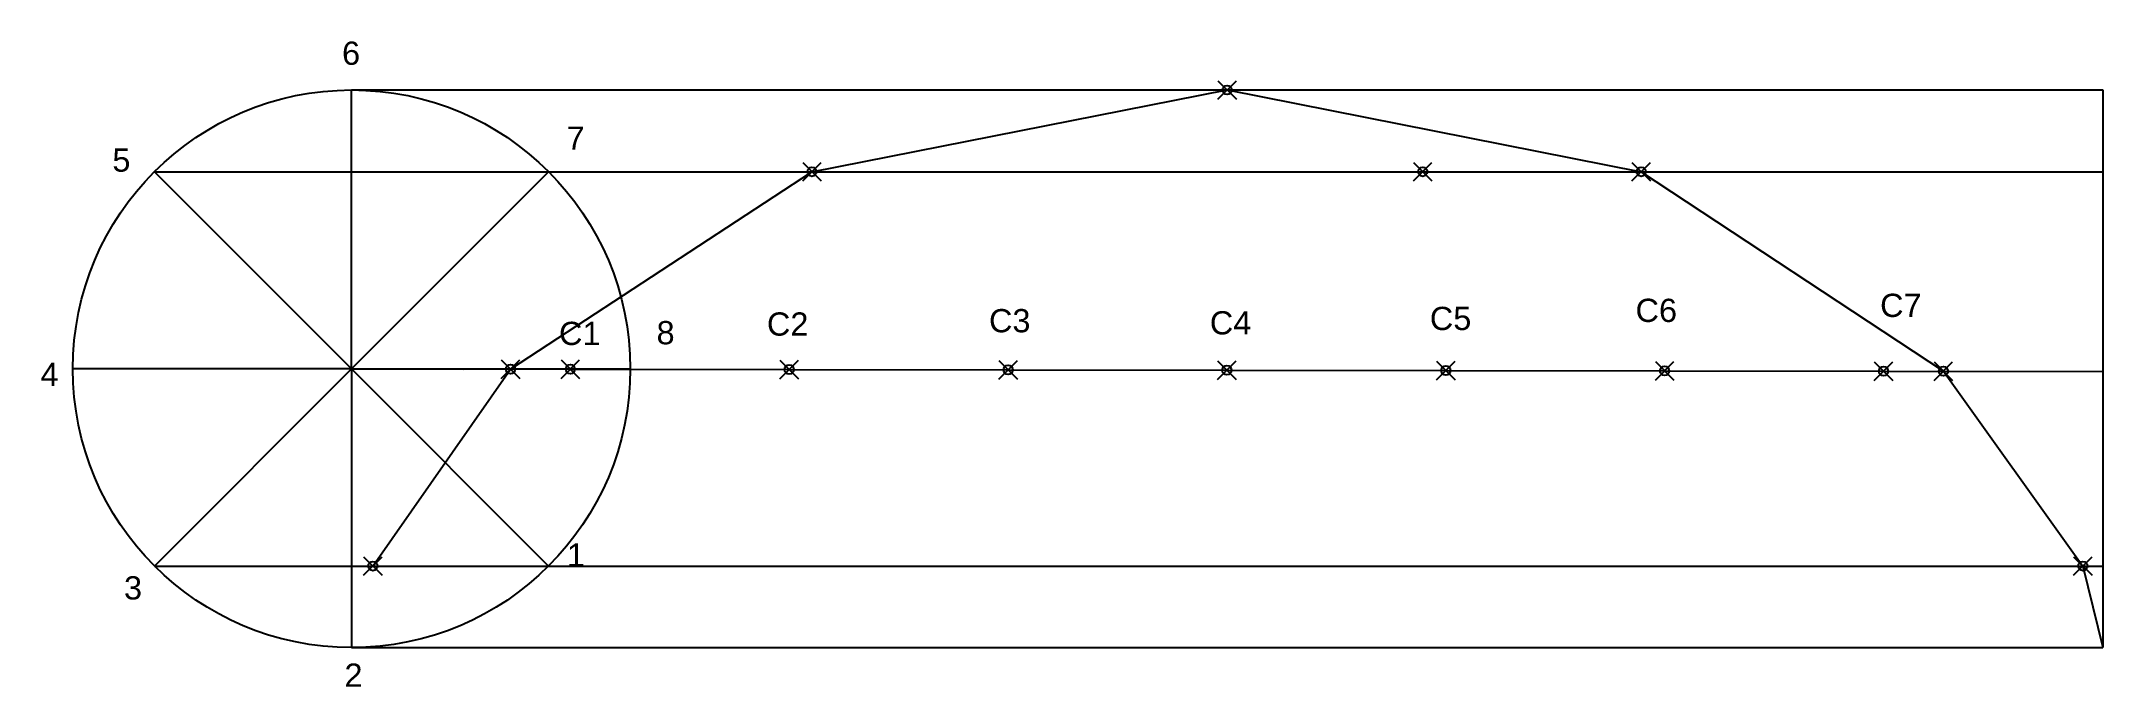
# Model space of a CAD drawing. Header units: millimetres. Extents: x 10091 to 10313, y 6048 to 6118.
import ezdxf

# ---------------------------------------------------------------- set-up
doc = ezdxf.new("R2010")
doc.units = ezdxf.units.MM
doc.header["$PDMODE"] = 35
doc.styles.get("Standard").update_dxf_attribs({"font": 'arial.ttf'})

# ---------------------------------------------------------------- blocks, each defined once
blk = doc.blocks.new('*U3')
blk.add_line((0, 15), (0, -15))
blk = doc.blocks.new('*U4')
at = {"color": 0, "linetype": 'ByBlock', "lineweight": -2, "transparency": 16777216}
for p, rotation in [((10124.26, 6097.33), 180), ((10113.65, 6092.93), 225), ((10134.86, 6092.93), 134.9999999999999), ((10109.26, 6082.33), 270), ((10113.65, 6071.72), 314.9999999999999), ((10134.86, 6071.72), 44.99999999999999), ((10139.26, 6082.33), 90)]:
    blk.add_blockref('*U3', p, dxfattribs=dict(at, rotation=rotation))
blk.add_blockref('*U3', (10124.26, 6067.33), dxfattribs=at)

msp = doc.modelspace()

# ---------------------------------------------------------------- linework, layer by layer
for p, q in [((10124.26, 6112.33), (10312.75, 6112.33)), ((10312.75, 6112.33), (10312.75, 6052.33)), ((10103.04, 6103.54), (10312.75, 6103.54)), ((10124.26, 6082.33), (10124.26, 6082.33)), ((10124.26, 6082.33), (10124.26, 6082.33)), ((10124.26, 6082.33), (10130.26, 6082.33)), ((10124.26, 6082.33), (10312.71, 6082.04)), ((10130.26, 6082.33), (10136.26, 6082.31)), ((10103.04, 6061.11), (10312.75, 6061.11)), ((10124.26, 6052.33), (10312.75, 6052.33))]:
    msp.add_line(p, q)
msp.add_lwpolyline([(10126.56, 6061.11), (10141.37, 6082.3), (10173.82, 6103.54), (10218.5, 6112.33), (10263.07, 6103.54), (10295.59, 6082.07), (10310.61, 6061.11), (10312.75, 6052.33)])
msp.add_circle((10124.26, 6082.33), 30)
for p in [(10218.5, 6112.33), (10173.82, 6103.54), (10239.55, 6103.54), (10263.07, 6103.54), (10141.37, 6082.3), (10147.81, 6082.29), (10171.37, 6082.25), (10194.93, 6082.22), (10218.48, 6082.18), (10242.04, 6082.15), (10265.59, 6082.11), (10289.15, 6082.07), (10295.59, 6082.07), (10126.56, 6061.11), (10310.61, 6061.11)]:
    msp.add_point(p)

# ---------------------------------------------------------------- block references
msp.add_blockref('*U4', (0, 0))

# ---------------------------------------------------------------- texts
for s, p in [('6', (10123.24, 6115.04)), ('7', (10147.41, 6105.9)), ('5', (10098.52, 6103.54)), ('C3', (10192.87, 6086.26)), ('C4', (10216.64, 6086.03)), ('C5', (10240.32, 6086.5)), ('C6', (10262.46, 6087.37)), ('C7', (10288.78, 6087.91)), ('C1', (10146.59, 6084.89)), ('8', (10157.09, 6084.97)), ('C2', (10168.97, 6085.9)), ('4', (10090.78, 6080.49)), ('1', (10147.44, 6061.05)), ('3', (10099.77, 6057.51)), ('2', (10123.5, 6048.12))]:
    msp.add_text(s, height=2.5).set_placement(p)

doc.saveas('drawing.dxf')
